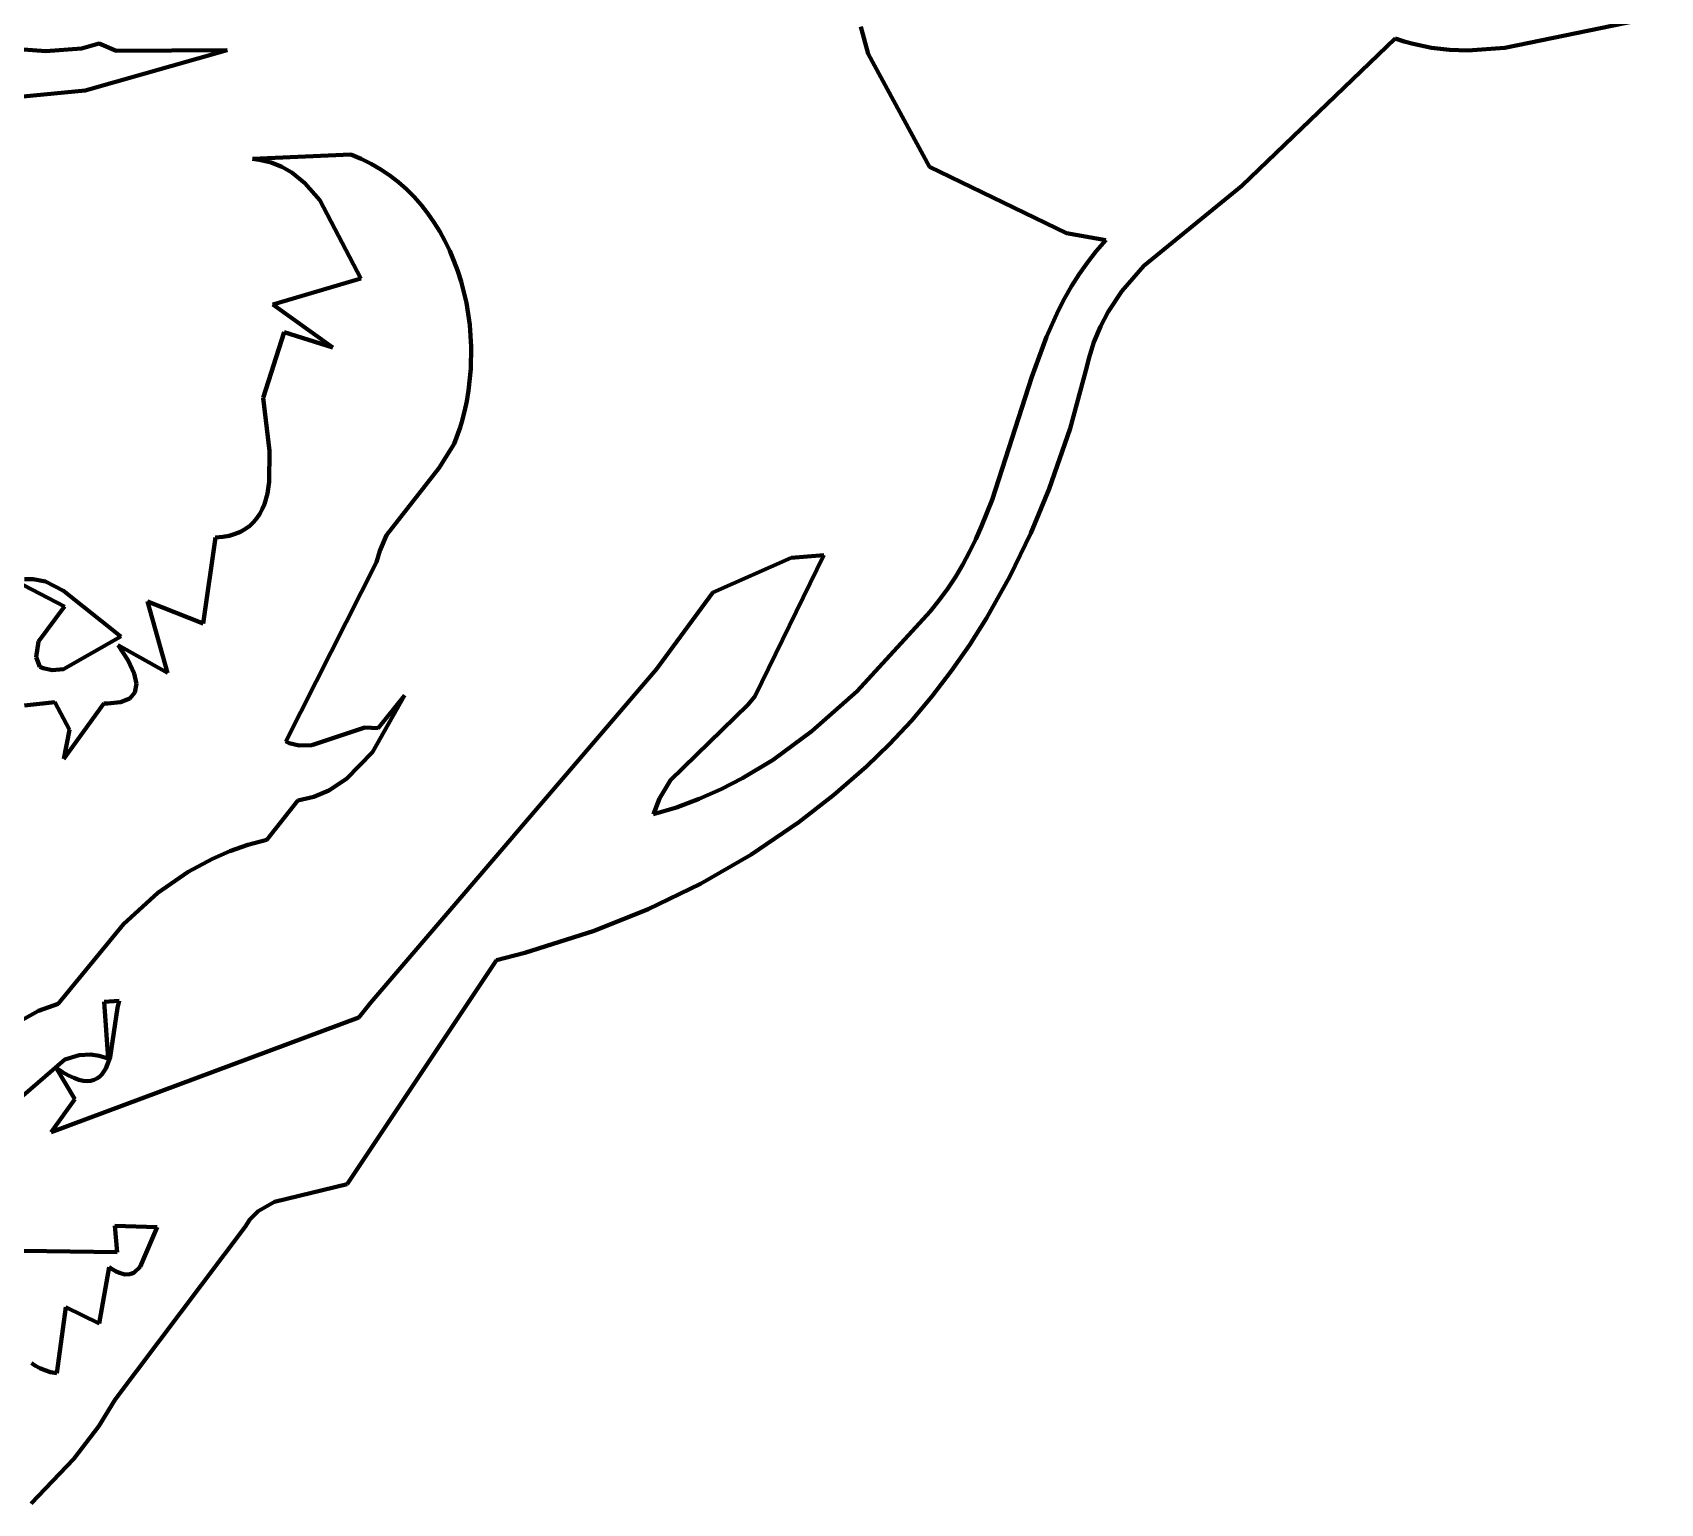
# Model space of a CAD drawing. Header units: millimetres. Extents: x 0 to 10.4, y 0 to 8.6.
# Drawn here: x 6.874 to 7.915, y 2.413 to 3.354 of the extents above; entities that cross this region are included whole.
import ezdxf

# ---------------------------------------------------------------- set-up
doc = ezdxf.new("R2010")
doc.units = ezdxf.units.MM
doc.layers.add('color#010101ff', color=7, linetype='CONTINUOUS', lineweight=100)
doc.layers.add('color#ffffffff', color=7, linetype='CONTINUOUS', lineweight=100)

msp = doc.modelspace()

# ---------------------------------------------------------------- linework, layer by layer
at = {"layer": 'color#010101ff'}
for p, q in [((7.9146, 3.3643), (7.8151, 3.3438)), ((7.4081, 3.3401), (7.4033, 3.3573)), ((6.8054, 3.3475), (6.8823, 3.3418)), ((6.8823, 3.3418), (6.9051, 3.3435)), ((6.9051, 3.3435), (6.9165, 3.3466)), ((6.9983, 3.3424), (6.9075, 3.3166)), ((6.9165, 3.3466), (6.9273, 3.342)), ((6.9273, 3.342), (6.9983, 3.3424)), ((7.7449, 3.3499), (7.6469, 3.2555)), ((7.7507, 3.3479), (7.7449, 3.3499)), ((7.7565, 3.3463), (7.7507, 3.3479)), ((7.7681, 3.3439), (7.7565, 3.3463)), ((7.7798, 3.3426), (7.7681, 3.3439)), ((7.7915, 3.3422), (7.7798, 3.3426)), ((7.8151, 3.3438), (7.7915, 3.3422)), ((7.4473, 3.2678), (7.4081, 3.3401)), ((6.9075, 3.3166), (6.8166, 3.3078)), ((7.0145, 3.2729), (7.0773, 3.2756)), ((7.0186, 3.2723), (7.0145, 3.2729)), ((7.0263, 3.2705), (7.0186, 3.2723)), ((7.0332, 3.2677), (7.0263, 3.2705)), ((7.0773, 3.2756), (7.084, 3.2728)), ((7.084, 3.2728), (7.0904, 3.2697)), ((7.0904, 3.2697), (7.0964, 3.2661)), ((7.0395, 3.2641), (7.0332, 3.2677)), ((7.0479, 3.2574), (7.0395, 3.2641)), ((7.0964, 3.2661), (7.1022, 3.2622)), ((7.1022, 3.2622), (7.1077, 3.258)), ((7.1077, 3.258), (7.1128, 3.2534)), ((7.5348, 3.2253), (7.4473, 3.2678)), ((7.0574, 3.2464), (7.0479, 3.2574)), ((7.1128, 3.2534), (7.1177, 3.2486)), ((7.1177, 3.2486), (7.1222, 3.2434)), ((7.6469, 3.2555), (7.5842, 3.2045)), ((7.0836, 3.1963), (7.0574, 3.2464)), ((7.1222, 3.2434), (7.1265, 3.238)), ((7.1265, 3.238), (7.1304, 3.2323)), ((7.1304, 3.2323), (7.1341, 3.2264)), ((7.1341, 3.2264), (7.1374, 3.2204)), ((7.1374, 3.2204), (7.1405, 3.2141)), ((7.5599, 3.2208), (7.5348, 3.2253)), ((7.5538, 3.2138), (7.5599, 3.2208)), ((7.1405, 3.2141), (7.1432, 3.2077)), ((7.1432, 3.2077), (7.1456, 3.2011)), ((7.5429, 3.1991), (7.5482, 3.2066)), ((7.5482, 3.2066), (7.5538, 3.2138)), ((7.0275, 3.1797), (7.0836, 3.1963)), ((7.1456, 3.2011), (7.1478, 3.1944)), ((7.5381, 3.1915), (7.5429, 3.1991)), ((7.5842, 3.2045), (7.5703, 3.1883)), ((7.1478, 3.1944), (7.1496, 3.1876)), ((7.1496, 3.1876), (7.1512, 3.1807)), ((7.5336, 3.1836), (7.5381, 3.1915)), ((7.5703, 3.1883), (7.5615, 3.1751)), ((7.0657, 3.1523), (7.0275, 3.1797)), ((7.1512, 3.1807), (7.1533, 3.1667)), ((7.5221, 3.1591), (7.5295, 3.1756)), ((7.5295, 3.1756), (7.5336, 3.1836)), ((7.5615, 3.1751), (7.5565, 3.1656)), ((7.1533, 3.1667), (7.1543, 3.1526)), ((7.5565, 3.1656), (7.5524, 3.1557)), ((7.0213, 3.1201), (7.0346, 3.162)), ((7.0346, 3.162), (7.0657, 3.1523)), ((7.5126, 3.1335), (7.5221, 3.1591)), ((7.5524, 3.1557), (7.5492, 3.1452)), ((7.1543, 3.1526), (7.1541, 3.1386)), ((7.5492, 3.1452), (7.5479, 3.1398)), ((7.1541, 3.1386), (7.1526, 3.1248)), ((7.4873, 3.0549), (7.5126, 3.1335)), ((7.5479, 3.1398), (7.5371, 3.1004)), ((7.1526, 3.1248), (7.1515, 3.118)), ((7.0253, 3.0861), (7.0213, 3.1201)), ((7.1515, 3.118), (7.15, 3.1113)), ((7.1482, 3.1048), (7.1473, 3.1011)), ((7.15, 3.1113), (7.1482, 3.1048)), ((7.1473, 3.1011), (7.1434, 3.0907)), ((7.5371, 3.1004), (7.5238, 3.0618)), ((7.0251, 3.0663), (7.0253, 3.0861)), ((7.1434, 3.0907), (7.1338, 3.0754)), ((7.1338, 3.0754), (7.1002, 3.0323)), ((7.024, 3.0589), (7.0251, 3.0663)), ((7.5238, 3.0618), (7.512, 3.0335)), ((7.0207, 3.0489), (7.022, 3.0521)), ((7.022, 3.0521), (7.024, 3.0589)), ((7.4806, 3.038), (7.4873, 3.0549)), ((7.0127, 3.0382), (7.0151, 3.0405)), ((7.0151, 3.0405), (7.0172, 3.0431)), ((7.0172, 3.0431), (7.0191, 3.0459)), ((7.0191, 3.0459), (7.0207, 3.0489)), ((6.9828, 2.9757), (6.9907, 3.0307)), ((6.9907, 3.0307), (6.9954, 3.0311)), ((6.9954, 3.0311), (6.9996, 3.0318)), ((6.9996, 3.0318), (7.0034, 3.033)), ((7.0034, 3.033), (7.0068, 3.0344)), ((7.0068, 3.0344), (7.0099, 3.0362)), ((7.0099, 3.0362), (7.0127, 3.0382)), ((7.1002, 3.0323), (7.0958, 3.0223)), ((7.4729, 3.0216), (7.4769, 3.0297)), ((7.4769, 3.0297), (7.4806, 3.038)), ((7.512, 3.0335), (7.4987, 3.0059)), ((7.0958, 3.0223), (7.0938, 3.015)), ((7.3796, 3.0195), (7.3356, 2.929)), ((7.3589, 3.0177), (7.3796, 3.0195)), ((7.4686, 3.0136), (7.4729, 3.0216)), ((7.0938, 3.015), (7.0357, 2.9003)), ((7.3088, 2.9956), (7.3589, 3.0177)), ((7.464, 3.0058), (7.4686, 3.0136)), ((6.8943, 2.9867), (6.8627, 3.0031)), ((6.8687, 3.0042), (6.8743, 3.0042)), ((6.8743, 3.0042), (6.882, 3.0027)), ((6.882, 3.0027), (6.8936, 2.9966)), ((7.4535, 2.9907), (7.4589, 2.9981)), ((7.4589, 2.9981), (7.464, 3.0058)), ((7.4987, 3.0059), (7.4837, 2.9792)), ((6.8936, 2.9966), (6.9302, 2.9674)), ((6.96, 2.9443), (6.9474, 2.9898)), ((6.9474, 2.9898), (6.9828, 2.9757)), ((7.2727, 2.9466), (7.3088, 2.9956)), ((7.4476, 2.9835), (7.4535, 2.9907)), ((6.8776, 2.9643), (6.8943, 2.9867)), ((7.401, 2.9325), (7.4476, 2.9835)), ((7.4837, 2.9792), (7.4729, 2.962)), ((6.9302, 2.9674), (6.8937, 2.9465)), ((6.8762, 2.9543), (6.8776, 2.9643)), ((6.935, 2.9522), (6.9286, 2.962)), ((6.9286, 2.962), (6.96, 2.9443)), ((7.4729, 2.962), (7.4612, 2.9453)), ((6.8785, 2.9481), (6.8762, 2.9543)), ((6.8805, 2.9472), (6.8785, 2.9481)), ((6.8863, 2.9459), (6.8805, 2.9472)), ((6.8937, 2.9465), (6.8863, 2.9459)), ((6.9388, 2.9439), (6.935, 2.9522)), ((7.0901, 2.7334), (7.2727, 2.9466)), ((7.4612, 2.9453), (7.4488, 2.9291)), ((6.9403, 2.9371), (6.9388, 2.9439)), ((6.9393, 2.9317), (6.9403, 2.9371)), ((6.8687, 2.9234), (6.888, 2.9254)), ((6.888, 2.9254), (6.8975, 2.9078)), ((6.8939, 2.8892), (6.9193, 2.9246)), ((6.9193, 2.9246), (6.9217, 2.9246)), ((6.9217, 2.9246), (6.93, 2.9255)), ((6.93, 2.9255), (6.9359, 2.9279)), ((6.9359, 2.9279), (6.9393, 2.9317)), ((7.1116, 2.9297), (7.0911, 2.8936)), ((7.0948, 2.9089), (7.1116, 2.9297)), ((7.3356, 2.929), (7.3312, 2.9237)), ((7.3721, 2.9069), (7.401, 2.9325)), ((7.4488, 2.9291), (7.4357, 2.9136)), ((7.3312, 2.9237), (7.2817, 2.8755)), ((6.8975, 2.9078), (6.8939, 2.8892)), ((7.0523, 2.898), (7.0862, 2.9093)), ((7.0862, 2.9093), (7.0948, 2.9089)), ((7.3472, 2.8887), (7.3721, 2.9069)), ((7.4357, 2.9136), (7.4217, 2.8987)), ((7.0357, 2.9003), (7.0379, 2.8993)), ((7.0379, 2.8993), (7.0442, 2.8977)), ((7.0442, 2.8977), (7.0523, 2.898)), ((7.0911, 2.8936), (7.0745, 2.8764)), ((7.4217, 2.8987), (7.4069, 2.8844)), ((7.3276, 2.8768), (7.3472, 2.8887)), ((7.4069, 2.8844), (7.3859, 2.866)), ((7.0745, 2.8764), (7.0632, 2.869)), ((7.2817, 2.8755), (7.2746, 2.8638)), ((7.314, 2.8698), (7.3276, 2.8768)), ((7.0434, 2.8625), (7.0235, 2.8374)), ((7.0537, 2.865), (7.0434, 2.8625)), ((7.0632, 2.869), (7.0537, 2.865)), ((7.2746, 2.8638), (7.2707, 2.8539)), ((7.2856, 2.8582), (7.3, 2.8636)), ((7.3, 2.8636), (7.314, 2.8698)), ((7.3859, 2.866), (7.3638, 2.8488)), ((7.2707, 2.8539), (7.2856, 2.8582)), ((7.3638, 2.8488), (7.3331, 2.8279)), ((7.0114, 2.8342), (6.9999, 2.8302)), ((7.0235, 2.8374), (7.0114, 2.8342)), ((6.9889, 2.8254), (6.9733, 2.817)), ((6.9999, 2.8302), (6.9889, 2.8254)), ((7.3331, 2.8279), (7.3008, 2.8094)), ((6.9733, 2.817), (6.954, 2.8035)), ((6.954, 2.8035), (6.932, 2.7836)), ((7.3008, 2.8094), (7.2673, 2.7932)), ((7.2673, 2.7932), (7.2328, 2.7793)), ((6.932, 2.7836), (6.8902, 2.7325)), ((7.2328, 2.7793), (7.1885, 2.7652)), ((7.1704, 2.7605), (7.0749, 2.6174)), ((7.1885, 2.7652), (7.1704, 2.7605)), ((6.8776, 2.7282), (6.8512, 2.7135)), ((6.8902, 2.7325), (6.8776, 2.7282)), ((6.9195, 2.7339), (6.9291, 2.7346)), ((6.9222, 2.6977), (6.9195, 2.7339)), ((6.9281, 2.73), (6.9234, 2.6985)), ((6.9291, 2.7346), (6.9281, 2.73)), ((7.0825, 2.7238), (7.0901, 2.7334)), ((6.8858, 2.6506), (7.0825, 2.7238)), ((6.86, 2.6671), (6.8944, 2.6969)), ((6.8944, 2.6969), (6.9036, 2.6998)), ((6.9036, 2.6998), (6.9111, 2.7002)), ((6.9111, 2.7002), (6.9165, 2.6994)), ((6.9165, 2.6994), (6.9222, 2.6977)), ((6.9234, 2.6985), (6.9207, 2.6913)), ((6.893, 2.689), (6.889, 2.6916)), ((6.889, 2.6916), (6.9009, 2.6717)), ((6.8967, 2.6868), (6.893, 2.689)), ((6.9001, 2.6852), (6.8967, 2.6868)), ((6.9033, 2.6841), (6.9001, 2.6852)), ((6.9167, 2.686), (6.915, 2.6848)), ((6.9182, 2.6875), (6.9167, 2.686)), ((6.9207, 2.6913), (6.9182, 2.6875)), ((6.9061, 2.6834), (6.9033, 2.6841)), ((6.9087, 2.6832), (6.9061, 2.6834)), ((6.911, 2.6833), (6.9087, 2.6832)), ((6.9132, 2.6839), (6.911, 2.6833)), ((6.915, 2.6848), (6.9132, 2.6839)), ((6.9009, 2.6717), (6.8858, 2.6506)), ((7.0749, 2.6174), (7.0285, 2.606)), ((7.0285, 2.606), (7.018, 2.6)), ((7.0127, 2.5946), (7.0097, 2.5901)), ((7.018, 2.6), (7.0127, 2.5946)), ((6.9264, 2.5906), (6.928, 2.5738)), ((6.9534, 2.5897), (6.9264, 2.5906)), ((7.0097, 2.5901), (6.9267, 2.4796)), ((6.9427, 2.5645), (6.9534, 2.5897)), ((6.928, 2.5738), (6.8678, 2.5746)), ((6.9164, 2.5283), (6.9227, 2.5643)), ((6.9227, 2.5643), (6.9251, 2.5627)), ((6.9251, 2.5627), (6.9273, 2.5615)), ((6.9273, 2.5615), (6.9293, 2.5606)), ((6.9293, 2.5606), (6.9329, 2.5596)), ((6.936, 2.5597), (6.9386, 2.5606)), ((6.9386, 2.5606), (6.9427, 2.5645)), ((6.9329, 2.5596), (6.936, 2.5597)), ((6.8893, 2.4964), (6.8951, 2.5386)), ((6.8951, 2.5386), (6.9164, 2.5283)), ((6.8731, 2.5028), (6.8756, 2.5011)), ((6.8756, 2.5011), (6.8785, 2.4996)), ((6.8785, 2.4996), (6.8817, 2.4983)), ((6.8817, 2.4983), (6.8853, 2.4972)), ((6.8853, 2.4972), (6.8893, 2.4964)), ((6.9267, 2.4796), (6.9162, 2.4626)), ((6.9162, 2.4626), (6.9003, 2.4416)), ((6.9003, 2.4416), (6.873, 2.4132))]:
    msp.add_line(p, q, dxfattribs=at)
at = {"layer": 'color#ffffffff'}
for p, q in [((7.8151, 3.3438), (7.9146, 3.3643)), ((7.4033, 3.3573), (7.4081, 3.3401)), ((6.8823, 3.3418), (6.8054, 3.3475)), ((6.9051, 3.3435), (6.8823, 3.3418)), ((6.9165, 3.3466), (6.9051, 3.3435)), ((6.9075, 3.3166), (6.9983, 3.3424)), ((6.9273, 3.342), (6.9165, 3.3466)), ((6.9983, 3.3424), (6.9273, 3.342)), ((7.6469, 3.2555), (7.7449, 3.3499)), ((7.7449, 3.3499), (7.7507, 3.3479)), ((7.7507, 3.3479), (7.7565, 3.3463)), ((7.7565, 3.3463), (7.7681, 3.3439)), ((7.7681, 3.3439), (7.7798, 3.3426)), ((7.7798, 3.3426), (7.7915, 3.3422)), ((7.7915, 3.3422), (7.8151, 3.3438)), ((7.4081, 3.3401), (7.4473, 3.2678)), ((6.8166, 3.3078), (6.9075, 3.3166)), ((7.0773, 3.2756), (7.0145, 3.2729)), ((7.0145, 3.2729), (7.0186, 3.2723)), ((7.0186, 3.2723), (7.0263, 3.2705)), ((7.0263, 3.2705), (7.0332, 3.2677)), ((7.084, 3.2728), (7.0773, 3.2756)), ((7.0904, 3.2697), (7.084, 3.2728)), ((7.0964, 3.2661), (7.0904, 3.2697)), ((7.0332, 3.2677), (7.0395, 3.2641)), ((7.0395, 3.2641), (7.0479, 3.2574)), ((7.1022, 3.2622), (7.0964, 3.2661)), ((7.1077, 3.258), (7.1022, 3.2622)), ((7.1128, 3.2534), (7.1077, 3.258)), ((7.4473, 3.2678), (7.5348, 3.2253)), ((7.0479, 3.2574), (7.0574, 3.2464)), ((7.1177, 3.2486), (7.1128, 3.2534)), ((7.1222, 3.2434), (7.1177, 3.2486)), ((7.5842, 3.2045), (7.6469, 3.2555)), ((7.0574, 3.2464), (7.0836, 3.1963)), ((7.1265, 3.238), (7.1222, 3.2434)), ((7.1304, 3.2323), (7.1265, 3.238)), ((7.1341, 3.2264), (7.1304, 3.2323)), ((7.1374, 3.2204), (7.1341, 3.2264)), ((7.1405, 3.2141), (7.1374, 3.2204)), ((7.5348, 3.2253), (7.5599, 3.2208)), ((7.5599, 3.2208), (7.5538, 3.2138)), ((7.1432, 3.2077), (7.1405, 3.2141)), ((7.1456, 3.2011), (7.1432, 3.2077)), ((7.5482, 3.2066), (7.5429, 3.1991)), ((7.5538, 3.2138), (7.5482, 3.2066)), ((7.0836, 3.1963), (7.0275, 3.1797)), ((7.1478, 3.1944), (7.1456, 3.2011)), ((7.5429, 3.1991), (7.5381, 3.1915)), ((7.5703, 3.1883), (7.5842, 3.2045)), ((7.1496, 3.1876), (7.1478, 3.1944)), ((7.1512, 3.1807), (7.1496, 3.1876)), ((7.5381, 3.1915), (7.5336, 3.1836)), ((7.5615, 3.1751), (7.5703, 3.1883)), ((7.0275, 3.1797), (7.0657, 3.1523)), ((7.1533, 3.1667), (7.1512, 3.1807)), ((7.5295, 3.1756), (7.5221, 3.1591)), ((7.5336, 3.1836), (7.5295, 3.1756)), ((7.5565, 3.1656), (7.5615, 3.1751)), ((7.1543, 3.1526), (7.1533, 3.1667)), ((7.5524, 3.1557), (7.5565, 3.1656)), ((7.0346, 3.162), (7.0213, 3.1201)), ((7.0657, 3.1523), (7.0346, 3.162)), ((7.5221, 3.1591), (7.5126, 3.1335)), ((7.5492, 3.1452), (7.5524, 3.1557)), ((7.1541, 3.1386), (7.1543, 3.1526)), ((7.5479, 3.1398), (7.5492, 3.1452)), ((7.1526, 3.1248), (7.1541, 3.1386)), ((7.5126, 3.1335), (7.4873, 3.0549)), ((7.5371, 3.1004), (7.5479, 3.1398)), ((7.1515, 3.118), (7.1526, 3.1248)), ((7.0213, 3.1201), (7.0253, 3.0861)), ((7.15, 3.1113), (7.1515, 3.118)), ((7.1473, 3.1011), (7.1482, 3.1048)), ((7.1482, 3.1048), (7.15, 3.1113)), ((7.1434, 3.0907), (7.1473, 3.1011)), ((7.5238, 3.0618), (7.5371, 3.1004)), ((7.0253, 3.0861), (7.0251, 3.0663)), ((7.1338, 3.0754), (7.1434, 3.0907)), ((7.1002, 3.0323), (7.1338, 3.0754)), ((7.0251, 3.0663), (7.024, 3.0589)), ((7.512, 3.0335), (7.5238, 3.0618)), ((7.022, 3.0521), (7.0207, 3.0489)), ((7.024, 3.0589), (7.022, 3.0521)), ((7.4873, 3.0549), (7.4806, 3.038)), ((7.0151, 3.0405), (7.0127, 3.0382)), ((7.0172, 3.0431), (7.0151, 3.0405)), ((7.0191, 3.0459), (7.0172, 3.0431)), ((7.0207, 3.0489), (7.0191, 3.0459)), ((6.9907, 3.0307), (6.9828, 2.9757)), ((6.9954, 3.0311), (6.9907, 3.0307)), ((6.9996, 3.0318), (6.9954, 3.0311)), ((7.0034, 3.033), (6.9996, 3.0318)), ((7.0068, 3.0344), (7.0034, 3.033)), ((7.0099, 3.0362), (7.0068, 3.0344)), ((7.0127, 3.0382), (7.0099, 3.0362)), ((7.0958, 3.0223), (7.1002, 3.0323)), ((7.4769, 3.0297), (7.4729, 3.0216)), ((7.4806, 3.038), (7.4769, 3.0297)), ((7.4987, 3.0059), (7.512, 3.0335)), ((7.0938, 3.015), (7.0958, 3.0223)), ((7.3356, 2.929), (7.3796, 3.0195)), ((7.3796, 3.0195), (7.3589, 3.0177)), ((7.4729, 3.0216), (7.4686, 3.0136)), ((7.0357, 2.9003), (7.0938, 3.015)), ((7.3589, 3.0177), (7.3088, 2.9956)), ((7.4686, 3.0136), (7.464, 3.0058)), ((6.8627, 3.0031), (6.8943, 2.9867)), ((6.8743, 3.0042), (6.8687, 3.0042)), ((6.882, 3.0027), (6.8743, 3.0042)), ((6.8936, 2.9966), (6.882, 3.0027)), ((7.4589, 2.9981), (7.4535, 2.9907)), ((7.464, 3.0058), (7.4589, 2.9981)), ((7.4837, 2.9792), (7.4987, 3.0059)), ((6.9302, 2.9674), (6.8936, 2.9966)), ((6.9828, 2.9757), (6.9474, 2.9898)), ((6.9474, 2.9898), (6.96, 2.9443)), ((7.3088, 2.9956), (7.2727, 2.9466)), ((7.4535, 2.9907), (7.4476, 2.9835)), ((6.8943, 2.9867), (6.8776, 2.9643)), ((7.4476, 2.9835), (7.401, 2.9325)), ((7.4729, 2.962), (7.4837, 2.9792)), ((6.8937, 2.9465), (6.9302, 2.9674)), ((6.8776, 2.9643), (6.8762, 2.9543)), ((6.96, 2.9443), (6.9286, 2.962)), ((6.9286, 2.962), (6.935, 2.9522)), ((7.4612, 2.9453), (7.4729, 2.962)), ((6.8762, 2.9543), (6.8785, 2.9481)), ((6.8785, 2.9481), (6.8805, 2.9472)), ((6.8805, 2.9472), (6.8863, 2.9459)), ((6.8863, 2.9459), (6.8937, 2.9465)), ((6.935, 2.9522), (6.9388, 2.9439)), ((7.2727, 2.9466), (7.0901, 2.7334)), ((7.4488, 2.9291), (7.4612, 2.9453)), ((6.9388, 2.9439), (6.9403, 2.9371)), ((6.9403, 2.9371), (6.9393, 2.9317)), ((6.888, 2.9254), (6.8687, 2.9234)), ((6.8975, 2.9078), (6.888, 2.9254)), ((6.9193, 2.9246), (6.8939, 2.8892)), ((6.9217, 2.9246), (6.9193, 2.9246)), ((6.93, 2.9255), (6.9217, 2.9246)), ((6.9359, 2.9279), (6.93, 2.9255)), ((6.9393, 2.9317), (6.9359, 2.9279)), ((7.0911, 2.8936), (7.1116, 2.9297)), ((7.1116, 2.9297), (7.0948, 2.9089)), ((7.3312, 2.9237), (7.3356, 2.929)), ((7.401, 2.9325), (7.3721, 2.9069)), ((7.4357, 2.9136), (7.4488, 2.9291)), ((7.2817, 2.8755), (7.3312, 2.9237)), ((6.8939, 2.8892), (6.8975, 2.9078)), ((7.0862, 2.9093), (7.0523, 2.898)), ((7.0948, 2.9089), (7.0862, 2.9093)), ((7.3721, 2.9069), (7.3472, 2.8887)), ((7.4217, 2.8987), (7.4357, 2.9136)), ((7.0379, 2.8993), (7.0357, 2.9003)), ((7.0442, 2.8977), (7.0379, 2.8993)), ((7.0523, 2.898), (7.0442, 2.8977)), ((7.0745, 2.8764), (7.0911, 2.8936)), ((7.4069, 2.8844), (7.4217, 2.8987)), ((7.3472, 2.8887), (7.3276, 2.8768)), ((7.3859, 2.866), (7.4069, 2.8844)), ((7.0632, 2.869), (7.0745, 2.8764)), ((7.2746, 2.8638), (7.2817, 2.8755)), ((7.3276, 2.8768), (7.314, 2.8698)), ((7.0235, 2.8374), (7.0434, 2.8625)), ((7.0434, 2.8625), (7.0537, 2.865)), ((7.0537, 2.865), (7.0632, 2.869)), ((7.2707, 2.8539), (7.2746, 2.8638)), ((7.3, 2.8636), (7.2856, 2.8582)), ((7.314, 2.8698), (7.3, 2.8636)), ((7.3638, 2.8488), (7.3859, 2.866)), ((7.2856, 2.8582), (7.2707, 2.8539)), ((7.3331, 2.8279), (7.3638, 2.8488)), ((6.9999, 2.8302), (7.0114, 2.8342)), ((7.0114, 2.8342), (7.0235, 2.8374)), ((6.9733, 2.817), (6.9889, 2.8254)), ((6.9889, 2.8254), (6.9999, 2.8302)), ((7.3008, 2.8094), (7.3331, 2.8279)), ((6.954, 2.8035), (6.9733, 2.817)), ((6.932, 2.7836), (6.954, 2.8035)), ((7.2673, 2.7932), (7.3008, 2.8094)), ((7.2328, 2.7793), (7.2673, 2.7932)), ((6.8902, 2.7325), (6.932, 2.7836)), ((7.1885, 2.7652), (7.2328, 2.7793)), ((7.0749, 2.6174), (7.1704, 2.7605)), ((7.1704, 2.7605), (7.1885, 2.7652)), ((6.8512, 2.7135), (6.8776, 2.7282)), ((6.8776, 2.7282), (6.8902, 2.7325)), ((6.9291, 2.7346), (6.9195, 2.7339)), ((6.9195, 2.7339), (6.9222, 2.6977)), ((6.9234, 2.6985), (6.9281, 2.73)), ((6.9281, 2.73), (6.9291, 2.7346)), ((7.0901, 2.7334), (7.0825, 2.7238)), ((7.0825, 2.7238), (6.8858, 2.6506)), ((6.8944, 2.6969), (6.86, 2.6671)), ((6.9036, 2.6998), (6.8944, 2.6969)), ((6.9111, 2.7002), (6.9036, 2.6998)), ((6.9165, 2.6994), (6.9111, 2.7002)), ((6.9222, 2.6977), (6.9165, 2.6994)), ((6.9207, 2.6913), (6.9234, 2.6985)), ((6.9009, 2.6717), (6.889, 2.6916)), ((6.889, 2.6916), (6.893, 2.689)), ((6.893, 2.689), (6.8967, 2.6868)), ((6.8967, 2.6868), (6.9001, 2.6852)), ((6.9001, 2.6852), (6.9033, 2.6841)), ((6.915, 2.6848), (6.9167, 2.686)), ((6.9167, 2.686), (6.9182, 2.6875)), ((6.9182, 2.6875), (6.9207, 2.6913)), ((6.9033, 2.6841), (6.9061, 2.6834)), ((6.9061, 2.6834), (6.9087, 2.6832)), ((6.9087, 2.6832), (6.911, 2.6833)), ((6.911, 2.6833), (6.9132, 2.6839)), ((6.9132, 2.6839), (6.915, 2.6848)), ((6.8858, 2.6506), (6.9009, 2.6717)), ((7.0285, 2.606), (7.0749, 2.6174)), ((7.018, 2.6), (7.0285, 2.606)), ((7.0097, 2.5901), (7.0127, 2.5946)), ((7.0127, 2.5946), (7.018, 2.6)), ((6.9264, 2.5906), (6.9534, 2.5897)), ((6.928, 2.5738), (6.9264, 2.5906)), ((6.9267, 2.4796), (7.0097, 2.5901)), ((6.9534, 2.5897), (6.9427, 2.5645)), ((6.8678, 2.5746), (6.928, 2.5738)), ((6.9227, 2.5643), (6.9164, 2.5283)), ((6.9251, 2.5627), (6.9227, 2.5643)), ((6.9273, 2.5615), (6.9251, 2.5627)), ((6.9293, 2.5606), (6.9273, 2.5615)), ((6.9329, 2.5596), (6.9293, 2.5606)), ((6.9386, 2.5606), (6.936, 2.5597)), ((6.9427, 2.5645), (6.9386, 2.5606)), ((6.936, 2.5597), (6.9329, 2.5596)), ((6.8951, 2.5386), (6.8893, 2.4964)), ((6.9164, 2.5283), (6.8951, 2.5386)), ((6.8756, 2.5011), (6.8731, 2.5028)), ((6.8785, 2.4996), (6.8756, 2.5011)), ((6.8817, 2.4983), (6.8785, 2.4996)), ((6.8853, 2.4972), (6.8817, 2.4983)), ((6.8893, 2.4964), (6.8853, 2.4972)), ((6.9162, 2.4626), (6.9267, 2.4796)), ((6.9003, 2.4416), (6.9162, 2.4626)), ((6.873, 2.4132), (6.9003, 2.4416))]:
    msp.add_line(p, q, dxfattribs=at)

doc.saveas('drawing.dxf')
